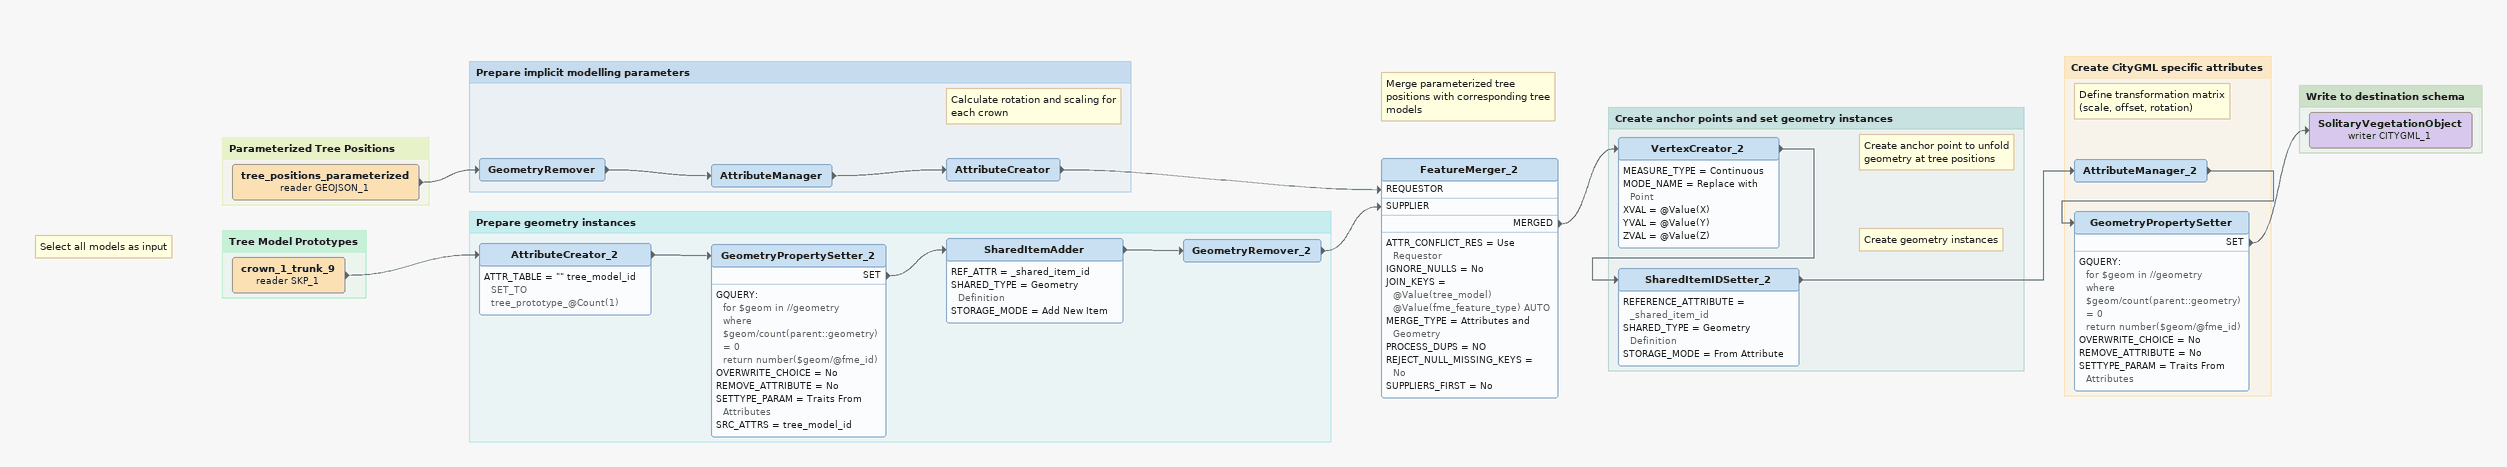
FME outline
Note: Select all models as input
Note: Merge parameterized tree positions with corresponding tree models
FeatureMerger_2
    ATTR_CONFLICT_RES = Use Requestor
    IGNORE_NULLS = No
    JOIN_KEYS = @Value(tree_model) @Value(fme_feature_type) AUTO
    MERGE_TYPE = Attributes and Geometry
    PROCESS_DUPS = NO
    REJECT_NULL_MISSING_KEYS = No
    SUPPLIERS_FIRST = No
    MERGED -> VertexCreator_2

Bookmark: Parameterized Tree Positions
tree_positions_parameterized (reader GEOJSON_1)
    -> GeometryRemover

Bookmark: Prepare implicit modelling parameters
GeometryRemover
    -> AttributeManager
AttributeManager
    -> AttributeCreator
Note: Calculate rotation and scaling for each crown
AttributeCreator
    -> FeatureMerger_2 [REQUESTOR]

Bookmark: Tree Model Prototypes
crown_1_trunk_9 (reader SKP_1)
    -> AttributeCreator_2

Bookmark: Prepare geometry instances
AttributeCreator_2
    ATTR_TABLE = "" tree_model_id SET_TO tree_prototype_@Count(1)
    -> GeometryPropertySetter_2
GeometryPropertySetter_2
    GQUERY:
      for $geom in //geometry
      where $geom/count(parent::geometry) = 0
      return number($geom/@fme_id)
    OVERWRITE_CHOICE = No
    REMOVE_ATTRIBUTE = No
    SETTYPE_PARAM = Traits From Attributes
    SRC_ATTRS = tree_model_id
    SET -> SharedItemAdder
SharedItemAdder
    REF_ATTR = _shared_item_id
    SHARED_TYPE = Geometry Definition
    STORAGE_MODE = Add New Item
    -> GeometryRemover_2
GeometryRemover_2
    -> FeatureMerger_2 [SUPPLIER]

Bookmark: Create anchor points and set geometry instances
Note: Create anchor point to unfold geometry at tree positions
VertexCreator_2
    MEASURE_TYPE = Continuous
    MODE_NAME = Replace with Point
    XVAL = @Value(X)
    YVAL = @Value(Y)
    ZVAL = @Value(Z)
    -> SharedItemIDSetter_2
Note: Create geometry instances
SharedItemIDSetter_2
    REFERENCE_ATTRIBUTE = _shared_item_id
    SHARED_TYPE = Geometry Definition
    STORAGE_MODE = From Attribute
    -> AttributeManager_2

Bookmark: Create CityGML specific attributes
Note: Define transformation matrix (scale, offset, rotation)
AttributeManager_2
    -> GeometryPropertySetter
GeometryPropertySetter
    GQUERY:
      for $geom in //geometry
      where $geom/count(parent::geometry) = 0
      return number($geom/@fme_id)
    OVERWRITE_CHOICE = No
    REMOVE_ATTRIBUTE = No
    SETTYPE_PARAM = Traits From Attributes
    SET -> SolitaryVegetationObject (writer CITYGML_1)

Bookmark: Write to destination schema
SolitaryVegetationObject (writer CITYGML_1)
